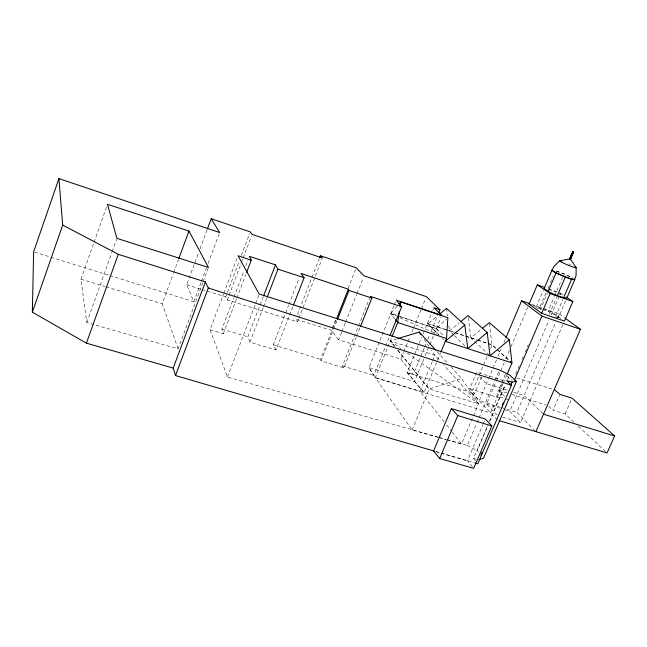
<?xml version="1.0" encoding="UTF-8"?>
<svg xmlns="http://www.w3.org/2000/svg" width="647" height="647" viewBox="0 0 647 647"><rect width="100%" height="100%" fill="white"/><g stroke="black" fill="none" stroke-linecap="round" stroke-linejoin="round"><path stroke-width="0.49" stroke-dasharray="3.23 2.43" d="M202.81 282.61L178.087 348.83L86.803 322.554L80.964 279.229L93.726 243.199M94.066 242.253L106.828 206.215M86.803 322.554L111.826 252.556M112.166 251.61L116.565 239.317M178.087 348.83L162.203 303.718L173.323 273.511M173.671 272.573L178.532 259.358M109.869 275.582L193.825 301.745L186.7 284.729L198.597 252.678M199.996 248.909L206.991 230.049M193.825 301.745L201.152 282.108M201.5 281.17L206.385 268.084M208.124 263.41L219.293 233.486M203.166 281.663L208.108 268.424M438.173 437.17L227.445 377.039L210.105 329.735L223.53 294.142M223.886 293.204L237.312 257.619M298.582 319.028L297.483 321.842L227.283 299.99L225.706 296.908L239.236 261.097M241.371 255.436L249.564 233.761M227.283 299.99L228.706 296.245M229.062 295.307L241.105 263.45M241.46 262.512L242.876 258.768M243.232 257.829L251.384 236.284M210.105 329.735L223.304 333.803L221.881 329.105L233.688 297.935M234.052 296.989L244.073 270.551M245.86 265.828L248.011 260.159M223.304 333.803L236.559 298.874M236.923 297.927L245.884 274.32M227.445 377.039L255.242 304.438M255.605 303.492L258.857 295.008M292.8 306.832L276.01 350.011L249.912 342.174L247.874 336.828L259.706 305.982M260.07 305.044L263.297 296.633M249.912 342.174L263.216 307.543M263.58 306.613L266.815 298.186M276.01 350.011L273.252 344.762L285.278 313.779M285.642 312.841L288.554 305.327M288.918 304.389L299.124 278.105M297.483 314.491L311.668 278.121M312.032 277.191L319.303 258.541M298.954 318.089L322.052 258.937M332.17 328.441L335.866 319.108M348.078 288.311L355.478 269.637M356.173 337.184L343.856 367.925L321.049 360.905L320.508 359.336L332.38 329.412M332.744 328.474L336.456 319.125M321.049 360.905L337.071 320.516M424.319 347.795L413.263 374.637L400.841 359.101L338.575 339.829L341.535 332.404M341.899 331.474L345.223 323.128M345.595 322.198L356.675 294.369M357.047 293.439L363.323 277.668M343.856 367.925L342.489 365.927L358.082 326.986M358.454 326.056L369.591 298.243M356.546 336.254L359.902 327.867M393.983 305.78L368.984 367.561L373.796 375.446L389.623 336.448M394.363 304.842L395.495 302.036M438.294 437.356L412.139 429.98L375.341 377.646L391.67 337.467M400.841 359.101L403.51 352.575M403.89 351.644L407.707 342.32M408.087 341.39L409.996 336.723M411.896 332.065L413.045 329.266M413.425 328.336L421.051 309.687M421.432 308.756L425.629 298.502M502.848 384.205L490.604 412.899L424.036 392.64L407.181 372.526L421.658 337.297M423.17 333.626L431.185 314.118M432.706 310.414L433.466 308.562M424.707 346.873L426.227 343.169M427.756 339.465L429.665 334.839M431.185 331.135L437.671 315.404M423.728 359.182L414.484 381.568L368.984 367.561L375.341 377.646L424.036 392.64L440.688 352.502M425.208 355.599L429.503 345.191M429.891 344.253L441.052 317.2M444.182 421.901L420 391.233L432.245 361.673M432.633 360.751L434.93 355.211L431.517 350.197M412.139 429.98L429.163 389.001L461.618 378.527L478.586 403.752L473.547 415.617M481.7 376.886L474.615 393.627L469.738 388.645L476.734 372.074L503.35 380.662L506.148 380.727M497.308 420.081L471.809 392.761L478.893 375.996L486.463 383.655L508.113 390.481M479.201 375.252L486.989 356.829M490.491 348.531L492.052 344.851L488.242 343.589M500.463 407.262L479.225 400.703L488.25 379.433M488.647 378.511L496.492 360.015M498.061 356.319L501.199 348.919M503.94 342.449L505.509 338.753M447.012 439.814L461.546 443.915L473.167 416.531M446.907 439.661L467.304 445.476L476.71 423.373M477.098 422.451L478.667 418.771M479.055 417.849L494.729 381.002M495.125 380.08L499.039 370.868M497.155 414.978L486.544 404.149L495.998 381.924M496.395 381.002L500.333 371.742M500.729 370.82L504.272 362.482M505.849 358.778L509.399 350.448M510.976 346.743L527.92 306.929M472.423 466.875L467.441 460.818L482.905 424.561M483.301 423.631L484.49 420.841M504.66 396.304L498.497 390.303L501.522 383.21M501.902 382.32L505.307 374.346L512.27 380.784M469.738 388.645L496.346 397.08L502.177 383.396M503.245 383.275L506.803 374.945M536.258 307.018L543.359 290.398M475.343 460.801L473.499 458.553L487.353 426.122M489.334 421.488L504.781 385.345M496.346 397.08L500.107 397.064L505.145 385.28M478.481 452.221L477.219 450.716L487.878 425.775M489.852 421.157L505.25 385.127M507.62 379.579L508.801 376.805M535.87 307.94L539.42 308.312L546.092 292.719M548.049 288.133L549.999 283.564M550.395 282.658L553.128 276.261M540.156 310.139L547.386 293.245M515.635 374.201L517.608 369.583M518.004 368.661L519.978 364.051M521.951 359.441L523.132 356.675M525.113 352.065L528.267 344.689M565.607 300.895L558.426 317.548L555.158 315.081L548.033 311.344L554.309 296.714M554.705 295.8L563.311 275.751M549.343 314.28L556.614 297.345M562.833 324.794L520.592 422.515L509.771 411.346L548.785 320.58M551.171 315.024L559.404 295.873M559.801 294.967L560.577 293.148L557.787 292.153M555.579 316.432L562.85 299.537M535.198 430.942L516.872 412.333L555.684 322.287M557.69 317.645L559.291 313.932L543.27 308.368M573.962 422.095L565.138 413.87L553.056 410.158L559.566 395.252M565.138 413.87L571.624 399.086M397.032 306.185L390.942 313.294L397.557 315.534M400.242 316.868L436.313 328.692L446.479 319.076M438.933 334.992L427.796 323.807L437.542 315.768M453.717 334.992L449.495 330.916L459.168 322.934M489.286 355.098L470.879 337.912L481.206 329.38M396.967 338.834L390.295 340.856L394.678 346.291M556.008 317.378L558.426 317.548M473.499 458.553L476.184 459.111M439.264 437.631L446.042 439.539M439.143 437.445L445.937 439.386M435.488 451.541L440.332 452.94M441.294 453.223L467.441 460.818M436.135 451.638L440.009 452.771M440.979 453.054L473.919 462.662M221.881 329.105L247.874 336.828M397.768 350.286L429.163 389.001L478.586 403.752L443.656 364.916M502.598 417.121L520.592 422.515M80.964 279.229L105.146 286.516M106.108 286.807L162.203 303.718M342.489 365.927L373.796 375.446M375.341 377.646L420 391.233M498.497 390.303L507.062 392.947M511.817 394.419L546.06 404.998M424.036 392.64L407.181 372.526L474.615 393.627M501.433 407.561L516.872 412.333M486.544 404.149L499.549 408.176M505.129 409.907L509.771 411.346M273.252 344.762L320.508 359.336M34.59 252.128L50.037 256.94M51 257.239L108.898 275.282M186.7 284.729L200.974 289.185M201.921 289.484L225.706 296.908M513.758 392.26L524.119 395.527L543.504 414.185M516.718 377.945L551.915 389.049M394.63 346.42L390.23 341.001L434.93 355.211L439.628 360.436M500.107 397.064L504.539 398.487M505.42 398.778L508.081 399.636M427.796 323.807L454.145 332.437M455.076 332.744L476.621 339.796M477.583 340.112L491.955 344.819L511.187 362.199L492.052 344.851M394.832 318.866L390.756 313.755L396.449 315.623M445.435 329.42L427.352 323.435L439.103 335.146M446.381 329.735L453.992 332.251M454.946 332.566L476.831 339.812M477.777 340.128L487.296 343.274M398.503 315.857L436.313 328.692L438.31 330.617M531.963 304.438L542.323 308.037M532.829 305.449L542.129 308.684M543.059 309.007L552.368 312.242L561.216 318.745M407.181 372.526L413.263 374.637M539.42 308.312L542.008 309.226M542.865 309.525L548.033 311.344M548.478 288.845L556.857 291.821M548.519 289.355L556.274 292.145M556.331 271.093L564.087 273.932L571.341 277.482M390.756 313.755L396.239 316.189M399.895 317.814L436.45 334.038M558.07 293.051L562.567 295.331M467.304 445.476L477.219 450.716M572.021 277.927L574.067 279.245M560.577 293.148L563.861 295.388M390.23 341.001L400.865 348.555M407.416 353.197L478.586 403.752M559.291 313.932L564.176 317.475M548.688 406.243L553.056 410.158M578.369 426.203L607.048 452.94M436.313 328.692L444.424 336.497M454.42 335.672L467.773 348.587M442.556 338.583L443.939 339.966M471.809 392.761L479.225 400.703M436.927 351.491L447.635 363.21M450.959 366.857L461.618 378.527M397.816 350.173L429.163 389.001M446.665 425.039L451.622 431.331M452.245 432.115L461.546 443.915M338.575 339.829L331.426 330.31L295.663 319.149L297.483 321.842M424.23 339.465L428.678 346.016M446.543 308.36L447.554 316.108M448.84 325.918L449.495 330.916M468.323 317.491L470.879 337.912M489.431 323.629L491.955 344.819M556.509 271.117A12.317 1.14 22.6 0 1 572.336 277.887M568.972 263.911A8.945 0.736 22.6 0 1 570.541 264.599"/><path stroke-width="0.97" d="M434.194 451.072L175.507 375.567L173.194 368.086L86.407 343.161L32.35 312.169L33.628 251.82L58.909 178.612L219.64 232.548L211.181 218.743L207.339 229.111M441.06 351.604L446.503 338.502L447.87 317.758L400.663 301.955L398.851 304.074M399.32 311.401L397.743 322.513L392.05 336.529M400.121 305.74L400.663 301.955M32.35 312.169L62.686 225.091L58.909 178.612M574.609 279.739L576.081 275.485L576.137 267.599L570.605 259.407L573.371 251.909L572.652 251.643L569.538 259.01L570.589 259.439L569.497 258.986L559.704 260.773L554.026 266.297L551.964 270.284M86.407 343.161L118.272 254.303L62.686 225.091M178.879 258.412L188.964 231.044L107.499 204.323L116.897 238.371L208.463 267.478L188.964 231.044M173.194 368.086L205.39 281.946L118.272 254.303M175.507 375.567L208.31 287.972L205.39 281.946M246.596 272.436L251.254 260.159L249.443 256.382L275.485 264.849L277.959 269.176L304.114 277.733L293.528 304.955M263.652 295.695L275.485 264.849M267.171 297.248L277.959 269.176M319.667 257.603L320.394 255.743L356.214 267.777L364.059 275.816L426.389 296.641L439.96 309.848L438.82 312.622M336.828 318.187L348.321 289.193L300.944 273.406L304.114 277.733M337.443 319.578L348.992 290.454L348.321 289.193M360.654 326.007L371.847 298.065L370.327 296.391L401.682 306.735L390.004 335.518M451.363 408.605L433.555 450.975L439.669 458.505L473.669 468.388L491.825 425.977L485.282 418.981L451.363 408.605L457.785 415.56L491.825 425.977M439.669 458.505L457.785 415.56M505.905 337.823L521.595 300.839L529.133 303.459M566.319 297.07L572.886 301.551L564.435 321.106L541.693 313.334L529.1 304.155L537.309 284.874L544.758 287.527M507.199 374.023L511.939 362.91L445.193 341.284L464.813 325.085L446.543 308.36L439.798 313.916M548.146 291.465L556.08 272.905L551.996 270.155L544.143 288.546C550.743 293.374 558.717 296.892 566.804 298.113L574.754 279.69L571.608 279.213L565.365 276.965L556.08 272.905M480.85 455.051L482.039 452.277M502.209 405.176L503.398 402.402M510.912 384.86L512.101 382.086L516.46 381.382L483.511 458.213L478.877 459.669M541.693 313.334L550.152 293.584L537.309 284.874M512.101 382.086L506.755 380.711L511.462 385.2L477.793 463.794L474.89 462.945M514.414 380.161L541.862 316.108L521.595 300.839M572.935 251.732L569.497 258.986M569.87 259.172L573.007 251.853L572.652 251.643M571.414 256.479L570.339 259.269M572.199 254.651L573.371 251.909M570.306 259.35L573.703 252.071M557.382 295.566L565.365 276.965M563.618 297.757L571.608 279.213M499.241 420.663L535.902 431.654L580.464 329.307L564.993 318.073M554.77 389.955L559.946 394.379L572.029 398.164L614.65 435.981L607.048 452.94L535.902 431.654M482.678 328.158L489.318 322.675L509.31 339.821L490.022 355.785L487.231 332.509L468.088 315.566L460.648 321.705M487.231 332.509L467.773 348.587L464.813 325.085M397.921 338.543L419.224 332.097L435.568 349.995M569.538 259.01L570.015 259.132M543.504 414.185L614.65 435.981M208.31 287.972L511.462 385.2M446.503 338.502L397.743 322.513L395.414 319.594M348.992 290.454L371.847 298.065M251.254 260.159L238.015 255.743L259.212 294.062L499.435 369.947L509.593 374.961L516.46 381.382M211.181 218.743L250.276 231.877L252.087 234.408L322.416 257.999L320.394 255.743M541.862 316.108L580.464 329.307M529.1 304.155L530.969 304.802M550.152 293.584L572.886 301.551M439.96 309.848L433.846 307.632L441.828 315.332L396.255 300.168L401.682 306.735M573.007 251.853L573.444 252.023M419.224 332.097L420.89 334.556M509.31 339.821L511.923 362.87M574.301 279.124A12.317 1.14 22.6 0 1 562.882 275.97A12.317 1.14 22.6 0 1 552.619 270.082M575.28 266.952A8.945 0.736 22.6 0 1 572.482 266.823A8.945 0.736 22.6 0 1 561.661 262.221A8.945 0.736 22.6 0 1 561.717 261.186"/></g></svg>
